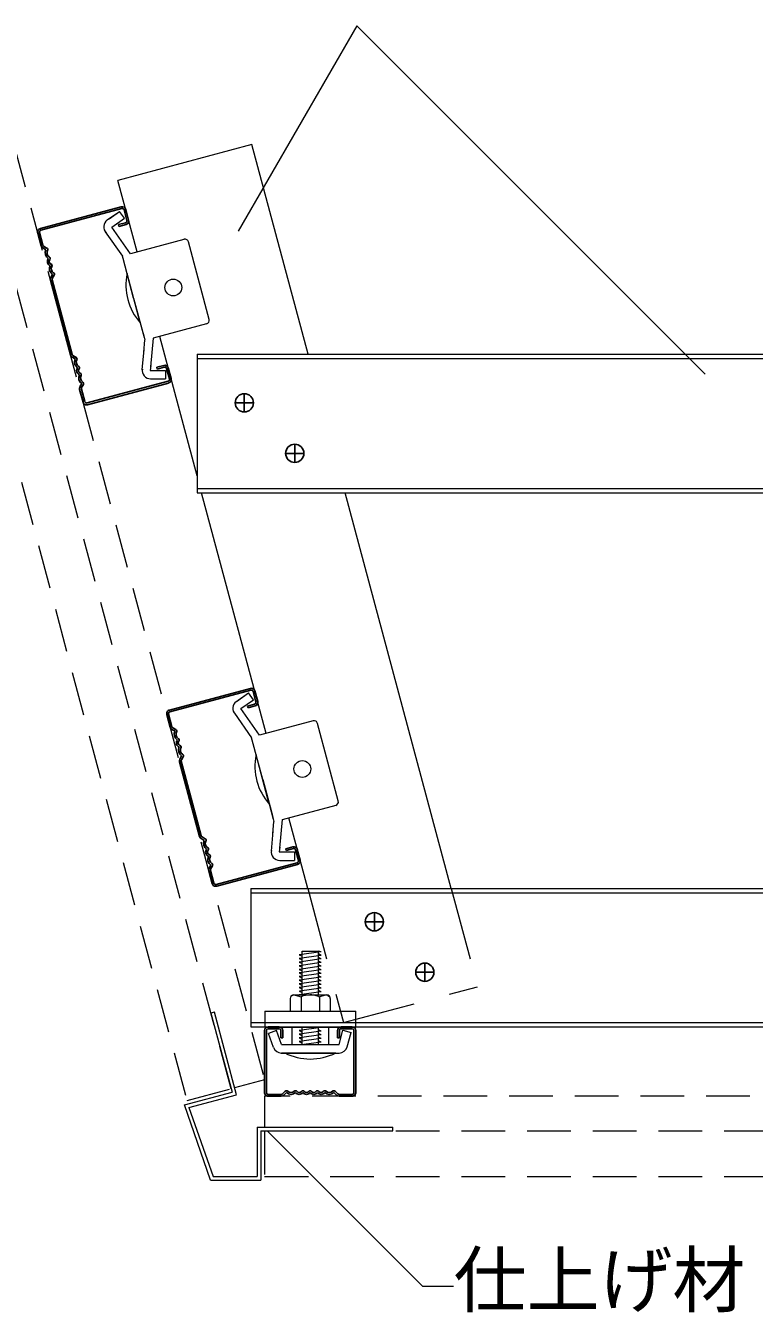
# Model space of a CAD drawing. Units: millimetres on the paper, with parts at other scales. Extents: x -196 to 194, y -140 to 138.
# Drawn here: x -38.53 to -18.55, y -75.5 to -40.22 of the extents above; entities that cross this region are included whole.
import ezdxf
from ezdxf.enums import TextEntityAlignment as Align

# ---------------------------------------------------------------- set-up
doc = ezdxf.new("R2010")
doc.units = ezdxf.units.MM
doc.linetypes.add('DASHED1', pattern=[1.8, 1.2, -0.6])
doc.linetypes.add('DASHED2', pattern=[3, 2, -1])
for name, color, linetype, lineweight in [('4-2_野縁受け', 3, 'Continuous', 18), ('4-3_野縁', 2, 'Continuous', 25), ('4-6_文字', 7, 'Continuous', 18), ('4-A_クリップ', 7, 'Continuous', 18), ('4-B_補強金具・金具・その他', 3, 'DASHED1', 18), ('4-C_ビス・アンカーボルト・強調図形', 2, 'Continuous', 25), ('4-D_パネル', 4, 'DASHED1', 9)]:
    doc.layers.add(name, color=color, linetype=linetype, lineweight=lineweight)
doc.styles.add('ＭＳ ゴシック', font='')
doc.styles.get('ＭＳ ゴシック').set_extended_font_data('MS Gothic')

msp = doc.modelspace()

# ---------------------------------------------------------------- linework, layer by layer
at = {"layer": '4-2_野縁受け'}
for p, q in [((-35.475, -46.422), (-36, -44.461)), ((-33.829, -52.565), (-34.853, -48.74)), ((-33.829, -49.228), (-33.829, -53.028)), ((-33.829, -49.228), (-6.575, -49.228)), ((-33.829, -49.348), (-6.575, -49.348)), ((-33.829, -52.908), (-6.575, -52.908)), ((-33.829, -53.028), (-6.575, -53.028)), ((-31.937, -59.626), (-33.705, -53.028)), ((-26.864, -63.877), (-29.771, -53.028)), ((-30.798, -63.877), (-31.315, -61.945)), ((-32.354, -63.877), (-32.354, -67.677)), ((-32.354, -63.877), (-24.979, -63.877)), ((-32.354, -63.997), (-22.679, -63.997)), ((-24.979, -63.877), (-18.229, -63.877)), ((-22.679, -63.997), (-18.229, -63.997)), ((-32.354, -67.557), (-22.679, -67.557)), ((-32.354, -67.677), (-24.979, -67.677)), ((-24.979, -67.677), (-18.229, -67.677)), ((-22.679, -67.557), (-18.229, -67.557))]:
    msp.add_line(p, q, dxfattribs=at)
at = {"layer": '4-2_野縁受け', "linetype": 'DASHED2'}
msp.add_line((-26.864, -63.877), (-26.141, -66.574), dxfattribs=at)
at = {"layer": '4-2_野縁受け'}
msp.add_lwpolyline([(-30.789, -49.228), (-32.33, -43.477), (-36, -44.461)], dxfattribs=at)
at = {"layer": '4-2_野縁受け', "linetype": 'DASHED2'}
msp.add_lwpolyline([(-30.798, -63.877), (-29.812, -67.557), (-26.141, -66.574)], dxfattribs=at)
at = {"layer": '4-3_野縁'}
for p, q in [((-35.907, -45.188), (-38.124, -45.782)), ((-38.113, -45.831), (-35.894, -45.236)), ((-35.755, -45.561), (-35.833, -45.272)), ((-35.707, -45.549), (-35.784, -45.259)), ((-35.984, -45.674), (-35.79, -45.623)), ((-35.984, -45.674), (-35.971, -45.723)), ((-35.971, -45.723), (-35.777, -45.671)), ((-38.106, -46.252), (-38.199, -45.906)), ((-38.106, -46.252), (-38.199, -45.906)), ((-38.151, -45.893), (-38.058, -46.239)), ((-38.151, -45.893), (-38.058, -46.239)), ((-37.973, -46.363), (-38.06, -46.313)), ((-37.973, -46.363), (-38.06, -46.313)), ((-37.948, -46.32), (-38.035, -46.27)), ((-38.035, -46.27), (-37.948, -46.32)), ((-37.852, -47.202), (-37.578, -48.224)), ((-37.792, -47.039), (-37.842, -47.126)), ((-37.804, -47.189), (-37.53, -48.211)), ((-37.749, -47.064), (-37.799, -47.151)), ((-37.304, -49.247), (-37.578, -48.224)), ((-37.256, -49.234), (-37.53, -48.211)), ((-37.171, -49.357), (-37.257, -49.307)), ((-37.146, -49.314), (-37.232, -49.264)), ((-34.935, -49.587), (-34.742, -49.535)), ((-34.922, -49.635), (-34.935, -49.587)), ((-34.922, -49.635), (-34.729, -49.583)), ((-34.668, -49.619), (-34.59, -49.908)), ((-34.62, -49.606), (-34.542, -49.895)), ((-36.99, -50.034), (-37.04, -50.12)), ((-36.99, -50.034), (-37.04, -50.12)), ((-36.946, -50.059), (-36.996, -50.145)), ((-36.996, -50.145), (-36.946, -50.059)), ((-36.845, -50.564), (-34.626, -49.97)), ((-34.613, -50.018), (-36.83, -50.612)), ((-37.05, -50.196), (-36.957, -50.542)), ((-37.05, -50.196), (-36.957, -50.542)), ((-36.908, -50.529), (-37.001, -50.183)), ((-36.908, -50.529), (-37.001, -50.183)), ((-32.369, -58.392), (-34.586, -58.987)), ((-34.575, -59.035), (-32.356, -58.441)), ((-32.217, -58.766), (-32.295, -58.476)), ((-32.169, -58.753), (-32.246, -58.463)), ((-32.445, -58.879), (-32.252, -58.827)), ((-32.445, -58.879), (-32.432, -58.927)), ((-32.432, -58.927), (-32.239, -58.875)), ((-34.568, -59.456), (-34.661, -59.11)), ((-34.568, -59.456), (-34.661, -59.11)), ((-34.613, -59.097), (-34.52, -59.444)), ((-34.613, -59.097), (-34.52, -59.444)), ((-34.435, -59.567), (-34.522, -59.517)), ((-34.435, -59.567), (-34.522, -59.517)), ((-34.497, -59.474), (-34.41, -59.524)), ((-34.41, -59.524), (-34.497, -59.474)), ((-34.254, -60.243), (-34.304, -60.33)), ((-34.211, -60.268), (-34.261, -60.355)), ((-34.314, -60.406), (-34.04, -61.428)), ((-34.266, -60.393), (-33.992, -61.415)), ((-33.766, -62.451), (-34.04, -61.428)), ((-33.718, -62.438), (-33.992, -61.415)), ((-33.633, -62.562), (-33.719, -62.512)), ((-33.608, -62.518), (-33.694, -62.468)), ((-31.397, -62.791), (-31.204, -62.739)), ((-31.384, -62.839), (-31.397, -62.791)), ((-31.384, -62.839), (-31.191, -62.788)), ((-31.13, -62.823), (-31.052, -63.113)), ((-31.082, -62.81), (-31.004, -63.1)), ((-33.511, -63.4), (-33.419, -63.747)), ((-33.511, -63.4), (-33.419, -63.747)), ((-33.452, -63.238), (-33.501, -63.324)), ((-33.452, -63.238), (-33.501, -63.324)), ((-33.37, -63.734), (-33.463, -63.387)), ((-33.37, -63.734), (-33.463, -63.387)), ((-33.458, -63.349), (-33.408, -63.263)), ((-33.408, -63.263), (-33.458, -63.349)), ((-33.307, -63.769), (-31.088, -63.174)), ((-31.075, -63.222), (-33.292, -63.816)), ((-31.58, -67.677), (-31.88, -67.677)), ((-31.58, -67.727), (-31.88, -67.727)), ((-29.88, -67.677), (-29.58, -67.677)), ((-29.88, -67.727), (-29.58, -67.727)), ((-31.98, -67.777), (-31.98, -69.48)), ((-31.93, -69.475), (-31.93, -67.777)), ((-31.53, -67.977), (-31.53, -67.777)), ((-31.53, -67.977), (-31.48, -67.977)), ((-31.48, -67.977), (-31.48, -67.777)), ((-29.98, -67.977), (-29.98, -67.777)), ((-29.93, -67.977), (-29.98, -67.977)), ((-29.93, -67.977), (-29.93, -67.777)), ((-29.53, -69.475), (-29.53, -67.777)), ((-29.48, -67.777), (-29.48, -69.473)), ((-31.486, -69.512), (-31.415, -69.442)), ((-31.415, -69.442), (-31.486, -69.512)), ((-31.38, -69.477), (-31.45, -69.548)), ((-31.38, -69.477), (-31.45, -69.548)), ((-30.08, -69.477), (-30.009, -69.548)), ((-30.044, -69.442), (-29.974, -69.512)), ((-31.88, -69.527), (-31.521, -69.527)), ((-31.88, -69.527), (-31.521, -69.527)), ((-31.521, -69.577), (-31.88, -69.577)), ((-31.521, -69.577), (-31.88, -69.577)), ((-29.58, -69.527), (-29.938, -69.527)), ((-29.938, -69.577), (-29.58, -69.577))]:
    msp.add_line(p, q, dxfattribs=at)
for centre, radius, start, end in [((-35.881, -45.285), 0.1, 15.003, 105.003), ((-35.881, -45.285), 0.05, 15.003, 105.003), ((-38.103, -45.88), 0.1, 102.476, 195), ((-38.103, -45.88), 0.1, 102.476, 195), ((-38.103, -45.88), 0.05, 102.476, 195), ((-38.103, -45.88), 0.05, 102.476, 195), ((-35.803, -45.574), 0.05, 285.003, 15.003), ((-35.803, -45.574), 0.1, 285.003, 15.003), ((-38.01, -46.226), 0.1, 195, 240), ((-38.01, -46.226), 0.1, 195, 240), ((-38.01, -46.226), 0.05, 195, 240), ((-38.01, -46.226), 0.05, 195, 240), ((-37.814, -46.45), 0.181, 151.3972, 238.6028), ((-37.973, -46.363), 0.05, 331.3972, 60), ((-37.814, -46.45), 0.131, 151.3972, 238.6028), ((-37.908, -46.604), 0.05, 321.8699, 58.6028), ((-37.81, -46.682), 0.125, 141.8699, 248.1301), ((-37.81, -46.682), 0.075, 141.8699, 248.1301), ((-37.698, -46.884), 0.181, 151.3972, 238.6028), ((-37.857, -46.798), 0.05, 331.3972, 68.1301), ((-37.857, -46.798), 0.05, 321.8699, 68.1301), ((-37.698, -46.884), 0.131, 151.3972, 238.6028), ((-37.755, -47.176), 0.1, 150, 195), ((-37.755, -47.176), 0.05, 150, 195), ((-37.792, -47.039), 0.05, 330, 58.6028), ((-37.207, -49.221), 0.1, 195, 240), ((-37.207, -49.221), 0.05, 195, 240), ((-37.012, -49.444), 0.181, 151.3972, 238.6028), ((-37.171, -49.357), 0.05, 331.3972, 60), ((-37.012, -49.444), 0.131, 151.3972, 238.6028), ((-37.008, -49.676), 0.125, 141.8699, 248.1301), ((-37.106, -49.599), 0.05, 321.8699, 68.1301), ((-37.008, -49.676), 0.075, 141.8699, 248.1301), ((-37.106, -49.599), 0.05, 321.8699, 58.6028), ((-37.054, -49.792), 0.05, 331.3972, 68.1301), ((-34.716, -49.631), 0.1, 14.997, 104.997), ((-34.716, -49.631), 0.05, 14.997, 104.997), ((-36.895, -49.879), 0.181, 151.3972, 238.6028), ((-36.895, -49.879), 0.131, 151.3972, 238.6028), ((-36.99, -50.034), 0.05, 330, 58.6028), ((-34.639, -49.921), 0.05, 284.997, 14.997), ((-34.639, -49.921), 0.1, 284.997, 14.997), ((-36.953, -50.17), 0.1, 150, 195), ((-36.953, -50.17), 0.1, 150, 195), ((-36.953, -50.17), 0.05, 150, 195), ((-36.953, -50.17), 0.05, 150, 195), ((-36.86, -50.517), 0.1, 195, 287.524), ((-36.86, -50.517), 0.1, 195, 287.524), ((-36.86, -50.517), 0.05, 195, 287.524), ((-36.86, -50.517), 0.05, 195, 287.524), ((-32.343, -58.489), 0.1, 15.003, 105.003), ((-32.343, -58.489), 0.05, 15.003, 105.003), ((-32.265, -58.779), 0.05, 285.003, 15.003), ((-32.265, -58.779), 0.1, 285.003, 15.003), ((-34.564, -59.084), 0.1, 102.476, 195), ((-34.564, -59.084), 0.1, 102.476, 195), ((-34.564, -59.084), 0.05, 102.476, 195), ((-34.564, -59.084), 0.05, 102.476, 195), ((-34.472, -59.431), 0.1, 195, 240), ((-34.472, -59.431), 0.1, 195, 240), ((-34.472, -59.431), 0.05, 195, 240), ((-34.472, -59.431), 0.05, 195, 240), ((-34.276, -59.654), 0.181, 151.3972, 238.6028), ((-34.435, -59.567), 0.05, 331.3972, 60), ((-34.276, -59.654), 0.131, 151.3972, 238.6028), ((-34.272, -59.886), 0.125, 141.8699, 248.1301), ((-34.272, -59.886), 0.075, 141.8699, 248.1301), ((-34.37, -59.809), 0.05, 321.8699, 58.6028), ((-34.319, -60.002), 0.05, 321.8699, 68.1301), ((-34.319, -60.002), 0.05, 331.3972, 68.1301), ((-34.159, -60.089), 0.181, 151.3972, 238.6028), ((-34.217, -60.38), 0.1, 150, 195), ((-34.159, -60.089), 0.131, 151.3972, 238.6028), ((-34.254, -60.243), 0.05, 330, 58.6028), ((-34.217, -60.38), 0.05, 150, 195), ((-33.669, -62.425), 0.05, 195, 240), ((-33.669, -62.425), 0.1, 195, 240), ((-33.474, -62.649), 0.181, 151.3972, 238.6028), ((-33.633, -62.562), 0.05, 331.3972, 60), ((-33.474, -62.649), 0.131, 151.3972, 238.6028), ((-33.568, -62.803), 0.05, 321.8699, 68.1301), ((-33.568, -62.803), 0.05, 321.8699, 58.6028), ((-31.178, -62.836), 0.1, 14.997, 104.997), ((-31.178, -62.836), 0.05, 14.997, 104.997), ((-33.47, -62.88), 0.125, 141.8699, 248.1301), ((-33.47, -62.88), 0.075, 141.8699, 248.1301), ((-33.357, -63.083), 0.181, 151.3972, 238.6028), ((-33.516, -62.996), 0.05, 331.3972, 68.1301), ((-33.357, -63.083), 0.131, 151.3972, 238.6028), ((-31.1, -63.126), 0.05, 284.997, 14.997), ((-31.1, -63.126), 0.1, 284.997, 14.997), ((-33.415, -63.374), 0.1, 150, 195), ((-33.415, -63.374), 0.1, 150, 195), ((-33.415, -63.374), 0.05, 150, 195), ((-33.415, -63.374), 0.05, 150, 195), ((-33.452, -63.238), 0.05, 330, 58.6028), ((-33.322, -63.721), 0.1, 195, 287.524), ((-33.322, -63.721), 0.1, 195, 287.524), ((-33.322, -63.721), 0.05, 195, 287.524), ((-33.322, -63.721), 0.05, 195, 287.524), ((-31.88, -67.777), 0.1, 90.003, 180.003), ((-31.88, -67.777), 0.05, 90.003, 180.003), ((-31.58, -67.777), 0.1, 0.003, 90.003), ((-31.58, -67.777), 0.05, 0.003, 90.003), ((-29.88, -67.777), 0.1, 89.997, 179.997), ((-29.88, -67.777), 0.05, 89.997, 179.997), ((-29.58, -67.777), 0.1, 359.997, 89.997), ((-29.58, -67.777), 0.05, 359.997, 89.997), ((-31.88, -69.477), 0.1, 177.476, 270), ((-31.88, -69.477), 0.1, 177.476, 270), ((-31.88, -69.477), 0.05, 177.476, 270), ((-31.88, -69.477), 0.05, 177.476, 270), ((-31.38, -69.477), 0.05, 46.3972, 135), ((-31.255, -69.346), 0.181, 226.3972, 313.6028), ((-31.255, -69.346), 0.131, 226.3972, 313.6028), ((-31.13, -69.477), 0.05, 36.8699, 133.6028), ((-31.03, -69.402), 0.125, 216.8699, 323.1301), ((-31.03, -69.402), 0.075, 216.8699, 323.1301), ((-30.93, -69.477), 0.05, 36.8699, 143.1301), ((-30.83, -69.402), 0.125, 216.8699, 323.1301), ((-30.83, -69.402), 0.075, 216.8699, 323.1301), ((-30.73, -69.477), 0.05, 36.8699, 143.1301), ((-30.63, -69.402), 0.125, 216.8699, 323.1301), ((-30.63, -69.402), 0.075, 216.8699, 323.1301), ((-30.53, -69.477), 0.05, 36.8699, 143.1301), ((-30.43, -69.402), 0.125, 216.8699, 323.1301), ((-30.43, -69.402), 0.075, 216.8699, 323.1301), ((-30.33, -69.477), 0.05, 46.3972, 143.1301), ((-30.205, -69.346), 0.181, 226.3972, 313.6028), ((-30.205, -69.346), 0.131, 226.3972, 313.6028), ((-30.08, -69.477), 0.05, 45, 133.6028), ((-29.58, -69.477), 0.1, 270, 2.524), ((-29.58, -69.477), 0.1, 270, 2.524), ((-29.58, -69.477), 0.05, 270, 2.524), ((-29.58, -69.477), 0.05, 270, 2.524), ((-31.521, -69.477), 0.05, 270, 315), ((-31.521, -69.477), 0.05, 270, 315), ((-31.521, -69.477), 0.1, 270, 315), ((-31.521, -69.477), 0.1, 270, 315), ((-29.938, -69.477), 0.1, 225, 270), ((-29.938, -69.477), 0.05, 225, 270)]:
    msp.add_arc(centre, radius, start, end, dxfattribs=at)
at = {"layer": '4-6_文字'}
for points in [[(-19.898, -49.772), (-29.45, -40.22), (-32.705, -45.857)], [(-31.908, -70.524), (-27.647, -74.784), (-26.797, -74.784)]]:
    msp.add_lwpolyline(points, dxfattribs=at)
at = {"layer": '4-A_クリップ'}
for p, q in [((-36.291, -45.547), (-35.956, -45.313)), ((-36.242, -45.513), (-35.956, -45.313)), ((-36.168, -45.742), (-35.824, -45.501)), ((-35.824, -45.501), (-35.956, -45.313)), ((-35.657, -46.471), (-36.168, -45.742)), ((-36.347, -45.869), (-35.877, -46.54)), ((-34.189, -46.078), (-35.657, -46.471)), ((-33.497, -48.273), (-34.067, -46.148)), ((-35.388, -48.365), (-35.75, -47.013)), ((-35.569, -47.689), (-35.332, -48.572)), ((-35.569, -47.689), (-35.317, -48.629)), ((-35.569, -47.689), (-35.279, -48.772)), ((-35.323, -48.605), (-35.279, -48.772)), ((-35.311, -48.653), (-35.261, -48.838)), ((-33.568, -48.396), (-35.036, -48.789)), ((-35.291, -49.181), (-35.261, -48.838)), ((-35.036, -48.788), (-35.105, -49.572)), ((-35.333, -49.653), (-35.284, -49.103)), ((-35.102, -49.541), (-35.114, -49.674)), ((-35.103, -49.904), (-34.694, -49.904)), ((-32.753, -58.752), (-32.418, -58.517)), ((-32.704, -58.717), (-32.418, -58.517)), ((-32.286, -58.705), (-32.418, -58.517)), ((-32.286, -58.705), (-32.418, -58.517)), ((-32.63, -58.946), (-32.286, -58.705)), ((-32.63, -58.946), (-32.286, -58.705)), ((-32.808, -59.074), (-32.339, -59.745)), ((-32.119, -59.675), (-32.63, -58.946)), ((-30.651, -59.282), (-32.119, -59.675)), ((-29.959, -61.478), (-30.528, -59.353)), ((-32.321, -59.81), (-32.339, -59.745)), ((-32.031, -60.893), (-32.321, -59.81)), ((-31.85, -61.569), (-32.212, -60.217)), ((-32.031, -60.893), (-31.741, -61.976)), ((-32.031, -60.893), (-31.779, -61.833)), ((-32.031, -60.893), (-31.794, -61.776)), ((-30.03, -61.6), (-31.498, -61.994)), ((-31.785, -61.81), (-31.741, -61.976)), ((-31.773, -61.857), (-31.723, -62.042)), ((-31.753, -62.386), (-31.723, -62.042)), ((-31.498, -61.992), (-31.567, -62.777)), ((-31.794, -62.858), (-31.746, -62.307)), ((-31.564, -62.746), (-31.576, -62.879)), ((-31.576, -62.879), (-31.156, -62.879)), ((-31.565, -63.109), (-31.156, -63.109)), ((-31.156, -62.879), (-31.156, -63.109)), ((-30.952, -65.598), (-30.502, -65.598)), ((-30.952, -66.799), (-30.952, -65.598)), ((-30.427, -65.614), (-30.502, -65.598)), ((-30.502, -66.799), (-30.502, -65.601)), ((-30.427, -65.714), (-31.027, -65.798)), ((-31.027, -65.798), (-30.952, -65.837)), ((-30.427, -65.814), (-31.027, -65.898)), ((-31.027, -65.898), (-30.952, -65.937)), ((-30.427, -65.914), (-31.027, -65.998)), ((-30.427, -65.714), (-30.502, -65.674)), ((-30.427, -65.814), (-30.502, -65.774)), ((-30.427, -65.914), (-30.502, -65.874)), ((-30.427, -66.014), (-30.502, -65.974)), ((-31.027, -65.998), (-30.952, -66.037)), ((-30.427, -66.014), (-31.027, -66.098)), ((-31.027, -66.098), (-30.952, -66.137)), ((-30.427, -66.114), (-31.027, -66.198)), ((-31.027, -66.198), (-30.952, -66.237)), ((-30.427, -66.214), (-31.027, -66.298)), ((-31.027, -66.298), (-30.952, -66.337)), ((-30.427, -66.314), (-31.027, -66.398)), ((-30.427, -66.114), (-30.502, -66.074)), ((-30.427, -66.214), (-30.502, -66.174)), ((-30.427, -66.314), (-30.502, -66.274)), ((-31.027, -66.398), (-30.952, -66.437)), ((-30.427, -66.414), (-31.027, -66.498)), ((-31.027, -66.498), (-30.952, -66.537)), ((-30.427, -66.514), (-31.027, -66.598)), ((-31.027, -66.598), (-30.952, -66.637)), ((-30.427, -66.614), (-31.024, -66.698)), ((-30.427, -66.414), (-30.502, -66.374)), ((-30.427, -66.514), (-30.502, -66.474)), ((-30.427, -66.614), (-30.502, -66.574)), ((-30.427, -66.714), (-30.502, -66.674)), ((-31.277, -66.899), (-31.277, -67.249)), ((-31.21, -66.816), (-31.257, -66.839)), ((-31.21, -66.816), (-31.257, -66.839)), ((-31.177, -66.799), (-30.277, -66.799)), ((-31.141, -66.808), (-30.977, -66.849)), ((-31.141, -66.808), (-30.977, -66.849)), ((-31.027, -66.696), (-30.952, -66.735)), ((-30.427, -66.712), (-31.027, -66.796)), ((-30.977, -66.849), (-30.977, -66.851)), ((-30.977, -66.851), (-30.977, -67.249)), ((-30.505, -66.838), (-30.477, -66.848)), ((-30.505, -66.838), (-30.477, -66.848)), ((-30.312, -66.808), (-30.477, -66.848)), ((-30.312, -66.808), (-30.477, -66.848)), ((-30.477, -66.848), (-30.477, -67.249)), ((-30.244, -66.815), (-30.197, -66.838)), ((-30.244, -66.815), (-30.197, -66.838)), ((-30.177, -66.899), (-30.177, -67.249)), ((-31.977, -67.249), (-31.977, -67.679)), ((-31.977, -67.249), (-29.477, -67.249)), ((-31.277, -67.249), (-30.177, -67.249)), ((-29.477, -67.679), (-29.477, -67.249)), ((-31.977, -67.679), (-29.477, -67.679)), ((-31.23, -67.679), (-31.23, -68.162)), ((-30.952, -67.679), (-30.502, -67.679)), ((-30.952, -68.162), (-30.952, -67.679)), ((-30.427, -67.695), (-30.502, -67.679)), ((-30.502, -68.162), (-30.502, -67.682)), ((-30.23, -67.679), (-30.23, -68.162)), ((-31.656, -67.778), (-31.872, -67.857)), ((-31.656, -67.778), (-31.872, -67.857)), ((-31.732, -68.241), (-31.872, -67.857)), ((-31.516, -68.162), (-31.656, -67.778)), ((-30.427, -67.795), (-31.027, -67.879)), ((-31.027, -67.879), (-30.952, -67.918)), ((-30.427, -67.895), (-31.027, -67.979)), ((-31.027, -67.979), (-30.952, -68.018)), ((-30.427, -67.995), (-31.027, -68.079)), ((-31.027, -68.079), (-30.952, -68.118)), ((-30.427, -67.795), (-30.502, -67.755)), ((-30.427, -67.895), (-30.502, -67.855)), ((-30.427, -67.995), (-30.502, -67.955)), ((-30.427, -68.095), (-30.502, -68.055)), ((-29.938, -68.162), (-29.832, -67.767)), ((-29.832, -67.767), (-29.61, -67.826)), ((-29.716, -68.222), (-29.61, -67.826)), ((-31.525, -68.392), (-29.938, -68.392)), ((-31.516, -68.162), (-29.938, -68.162)), ((-30.027, -68.392), (-31.516, -68.392)), ((-30.427, -68.095), (-30.907, -68.162)), ((-30.488, -68.162), (-30.502, -68.155))]:
    msp.add_line(p, q, dxfattribs=at)
for points in [[(-36.168, -45.742), (-35.824, -45.501), (-35.956, -45.313)], [(-35.569, -47.689), (-35.859, -46.606), (-35.877, -46.54)], [(-35.114, -49.674), (-34.694, -49.674), (-34.694, -49.904)], [(-30.427, -65.614), (-31.027, -65.698), (-30.952, -65.737)], [(-30.427, -67.695), (-31.027, -67.779), (-30.952, -67.818)]]:
    msp.add_lwpolyline(points, dxfattribs=at)
for centre in [(-34.482, -47.398), (-30.944, -60.603)]:
    msp.add_circle(centre, 0.23, dxfattribs=at)
for centre, radius, start, end in [((-36.159, -45.736), 0.23, 125, 225), ((-34.163, -46.174), 0.1, 15, 105), ((-34.217, -47.327), 1.565, 168.4349, 221.5651), ((-33.594, -48.299), 0.1, 285, 15), ((-35.103, -49.674), 0.23, 170, 270), ((-32.621, -58.94), 0.23, 125, 225), ((-30.625, -59.378), 0.1, 15, 105), ((-30.679, -60.531), 1.565, 168.4349, 221.5651), ((-30.056, -61.504), 0.1, 285, 15), ((-31.565, -62.879), 0.23, 170, 270), ((-31.177, -66.899), 0.1, 90, 180), ((-31.165, -66.905), 0.1, 75.942, 116.6021), ((-31.165, -66.905), 0.1, 75.942, 116.6021), ((-30.727, -67.449), 0.65, 70.0181, 112.6198), ((-30.727, -67.449), 0.65, 70.0181, 112.6198), ((-30.288, -66.905), 0.1, 63.7347, 103.8602), ((-30.288, -66.905), 0.1, 63.7347, 103.8602), ((-30.277, -66.899), 0.1, 0, 90), ((-31.516, -68.162), 0.23, 200, 270.0039), ((-30.727, -66.992), 1.565, 243.4349, 296.565), ((-29.938, -68.162), 0.23, 270.0039, 345)]:
    msp.add_arc(centre, radius, start, end, dxfattribs=at)
at = {"layer": '4-B_補強金具・金具・その他', "linetype": 'Continuous'}
for p, q in [((-32.749, -69.538), (-33.356, -67.272)), ((-34.175, -69.817), (-32.871, -69.467)), ((-33.463, -71.877), (-34.175, -69.817)), ((-34.053, -69.887), (-32.749, -69.538)), ((-32.18, -70.427), (-28.463, -70.427)), ((-32.18, -70.427), (-32.18, -71.777)), ((-32.08, -70.527), (-28.463, -70.527)), ((-32.08, -70.527), (-32.08, -71.877)), ((-28.463, -70.527), (-28.463, -70.427)), ((-33.463, -71.877), (-32.08, -71.877))]:
    msp.add_line(p, q, dxfattribs=at)
for points in [[(-33.356, -67.272), (-33.453, -67.298), (-32.871, -69.467)], [(-34.053, -69.887), (-33.386, -71.777), (-32.18, -71.777)]]:
    msp.add_lwpolyline(points, dxfattribs=at)
at = {"layer": '4-C_ビス・アンカーボルト・強調図形'}
for p, q in [((-32.535, -50.313), (-32.535, -50.813)), ((-32.285, -50.563), (-32.785, -50.563)), ((-31.152, -51.697), (-31.152, -52.197)), ((-30.902, -51.947), (-31.402, -51.947)), ((-28.97, -64.543), (-28.97, -65.043)), ((-28.72, -64.793), (-29.22, -64.793)), ((-27.586, -65.927), (-27.586, -66.427)), ((-27.336, -66.177), (-27.836, -66.177))]:
    msp.add_line(p, q, dxfattribs=at)
for centre in [(-32.535, -50.563), (-31.152, -51.947), (-28.97, -64.793), (-27.586, -66.177)]:
    msp.add_circle(centre, 0.25, dxfattribs=at)
at = {"layer": '4-D_パネル'}
for p, q in [((-31.98, -69.577), (-31.98, -70.427)), ((-6.075, -69.577), (-31.98, -69.577)), ((-31.98, -70.527), (-31.98, -71.777)), ((-31.98, -70.527), (-6.075, -70.527)), ((-31.98, -71.777), (-6.075, -71.777))]:
    msp.add_line(p, q, dxfattribs=at)
for points in [[(-40.977, -44.046), (-34.105, -69.694), (-32.897, -69.371), (-39.77, -43.723)], [(-38.852, -43.477), (-31.98, -69.125), (-32.801, -69.345)]]:
    msp.add_lwpolyline(points, dxfattribs=at)

# ---------------------------------------------------------------- texts
at = {"layer": '4-6_文字', "style": 'ＭＳ ゴシック'}
msp.add_text('仕上げ材', height=1.466, dxfattribs=at).set_placement((-26.797, -75.784), align=Align.BOTTOM_LEFT)

doc.saveas('drawing.dxf')
